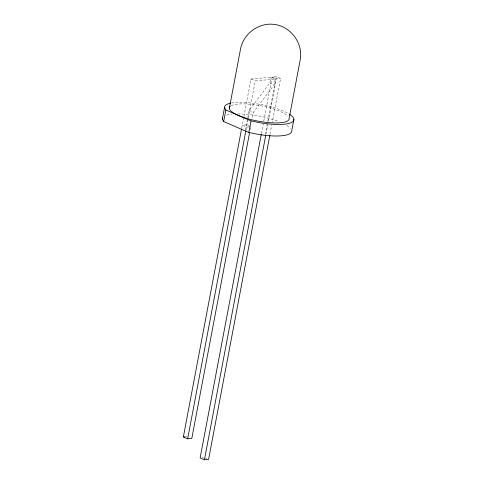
<?xml version="1.0" encoding="UTF-8"?>
<svg xmlns="http://www.w3.org/2000/svg" width="484" height="484" viewBox="0 0 484 484"><rect width="100%" height="100%" fill="white"/><g stroke="black" fill="none" stroke-linecap="round" stroke-linejoin="round"><path stroke-width="0.36" stroke-dasharray="2.42 1.81" d="M241.691 128.23L243.779 117.201M243.912 116.469L250.978 79.092L270.943 77.131L275.239 78.989L274.15 84.76L253.434 112.288L252.206 118.78M245.43 130.051L247.233 120.528M247.778 117.642L249.139 110.425L269.854 82.903L270.943 77.131M245.987 130.093L248.074 119.064M248.207 118.332L255.274 80.955L275.239 78.989M250.149 129.682L250.706 126.717M261.421 133.578L263.242 123.928M263.798 120.988L272.111 77.016L276.267 76.605L280.563 78.468L272.256 122.44M265.299 134.655L267.265 124.261M267.821 121.315L276.267 76.605M265.994 133.953L267.682 125.047L266.454 124.515M268.372 121.381L276.406 78.874L280.563 78.468M270.018 134.286L271.699 125.38M248.631 126.923L246.55 127.123L242.254 125.265L246.41 124.854L250.095 126.451M185.445 436.725L186.83 436.586M202.215 457.737L203.601 457.598M272.111 77.016L276.406 78.874M269.854 82.903L274.15 84.76M250.978 79.092L255.274 80.955M249.139 110.425L253.434 112.288M205.518 458.064L206.747 458.596M226.736 115.138A35.253 9.063 10.7 0 1 232.132 114.157M237.704 113.897A35.253 9.063 10.7 0 1 278.699 121.569M286.8 125.453A35.253 9.063 10.7 0 1 290.4 128.296M231.376 103.013A35.253 9.063 10.7 0 1 288.978 113.909M231.146 105.736A30.389 7.817 10.7 0 1 260.313 105.663A30.389 7.817 10.7 0 1 287.98 116.293"/><path stroke-width="0.73" d="M293.903 119.367L291.725 130.91A35.253 9.063 10.7 0 1 257.603 134.262L248.83 132.453L223.662 121.544L222.368 118.997L224.552 107.454A35.253 9.063 10.7 0 1 230.711 103.146M223.662 121.544L225.84 110.001L224.552 107.454M229.331 108.271L240.457 49.404C243.228 33.408 259.484 21.72 275.493 24.587C291.416 27.201 303.159 43.748 300.243 59.671L289.123 118.544A30.389 7.817 10.7 0 1 255.8 120.697A30.389 7.817 10.7 0 1 230.227 106.371M249.587 132.652L191.815 438.383L187.659 438.788L183.363 436.931L241.552 128.974M187.659 438.788L245.848 130.837M248.83 132.453L251.014 120.909L225.84 110.001M261.281 134.322L200.134 457.937L204.429 459.8L208.586 459.389L269.878 135.03M204.429 459.8L265.716 135.441M183.363 436.931L184.749 436.792M251.014 120.909L259.781 122.718A35.253 9.063 10.7 0 0 289.62 114.321M222.368 118.997A35.253 9.063 10.7 0 1 222.592 117.83"/></g></svg>
